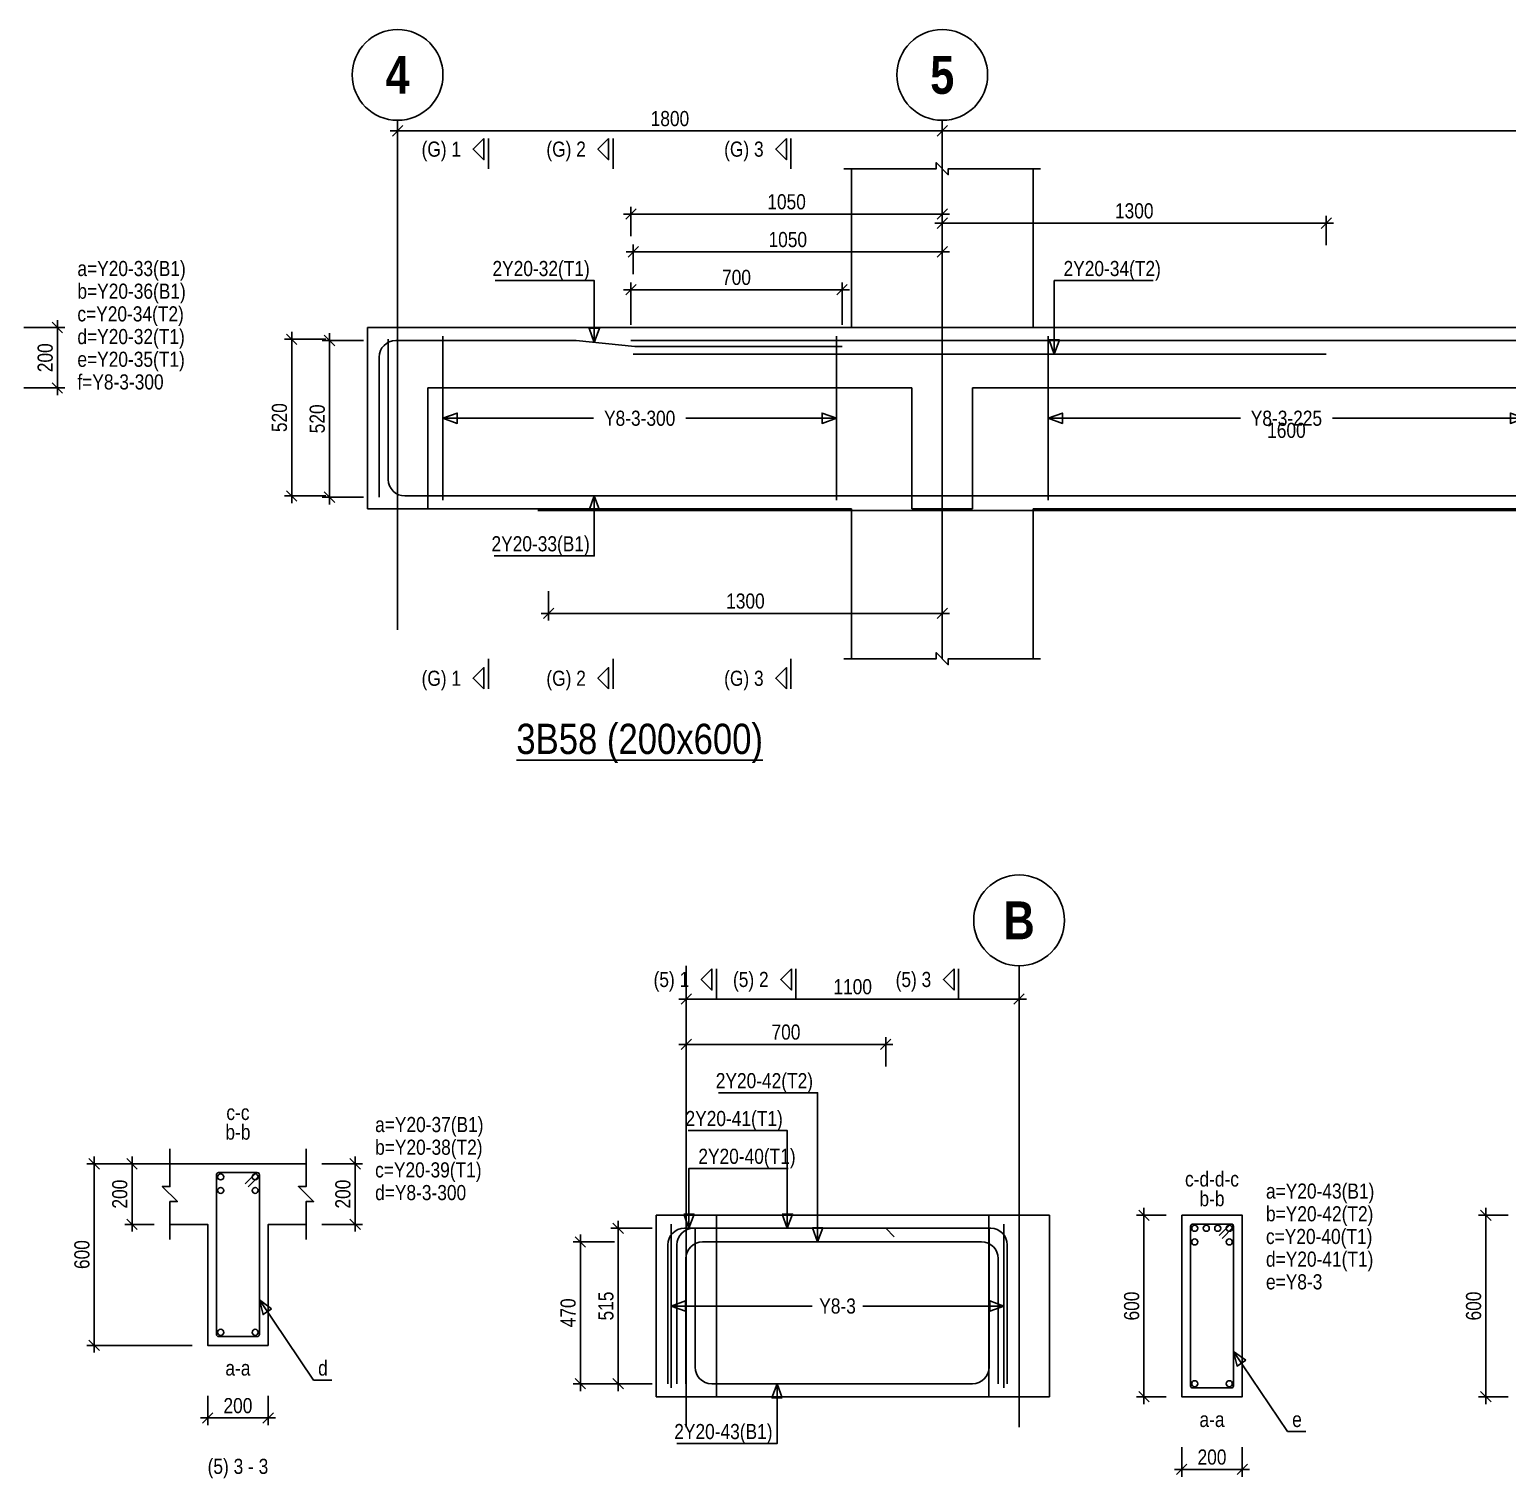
# Model space of a CAD drawing. Extents: x 0 to 206258, y -403073 to 0.
# Drawn here: x 62645 to 72414, y -246484 to -236904 of the extents above; entities that cross this region are included whole.
import ezdxf
from ezdxf.enums import TextEntityAlignment as Align
from ezdxf.lldxf.tags import DXFTag

# ---------------------------------------------------------------- set-up
doc = ezdxf.new("R2010")
doc.units = 0
doc.header["$LTSCALE"] = 1000
for name, color, linetype in [('Axis Circle(Dir 2)', 150, 'Continuous'), ('Axis Label(Dir 1)', 7, 'Continuous'), ('Axis Line(Dir 2)', 150, 'CENTER2'), ('Break Line', 5, 'Continuous'), ('Dimension Line', 5, 'Continuous'), ('Dimension Text', 5, 'Continuous'), ('Front Elevation Line', 40, 'Continuous'), ('Leader Line', 5, 'Continuous'), ('Link Line', 3, 'Continuous'), ('Rebar Kink', 4, 'Continuous'), ('Rebar Label', 6, 'Continuous'), ('Rebar Line', 7, 'Continuous'), ('Section Label', 1, 'Continuous'), ('Section Line', 1, 'Continuous'), ('Top Rebar Label', 6, 'Continuous'), ('Top Rebar Line', 7, 'Continuous')]:
    doc.layers.add(name, color=color, linetype=linetype)
for name, color, linetype, true_color in [('Back Elevation Line', 191, 'HIDDEN2', 0xd4aaff), ('Beam Label(D)', 94, 'Continuous', 0x008100), ('Beam Line(D)', 112, 'Continuous', 0x00bd5e), ('Link Label', 94, 'Continuous', 0x008100)]:
    doc.layers.add(name, color=color, linetype=linetype, true_color=true_color)
doc.styles.add('Axis Label(Dir 1)', font='ARIALNB.TTF', dxfattribs={"height": 250})
doc.styles.add('Beam Label(D)', font='ARIALN.TTF', dxfattribs={"height": 200})
doc.styles.add('Dimension Text', font='ARIALN.TTF', dxfattribs={"height": 100})
doc.styles.add('Link Label', font='ARIALN.TTF', dxfattribs={"height": 100})
doc.styles.add('Rebar Label', font='ARIALN.TTF', dxfattribs={"height": 100})
doc.styles.add('Section Label', font='ARIALN.TTF', dxfattribs={"height": 100})
doc.styles.add('Top Rebar Label', font='ARIALN.TTF', dxfattribs={"height": 100})
tags = doc.linetypes.add('CENTER2', pattern=[1.125, 0.75, -0.125, 0.125, -0.125]).pattern_tags.tags
tags[10:11] = [DXFTag(74, 4), DXFTag(75, 0), DXFTag(340, '0'), DXFTag(46, 0.0), DXFTag(50, 0.0), DXFTag(44, 0.0), DXFTag(45, 0.0)]
tags[8:9] = [DXFTag(74, 4), DXFTag(75, 0), DXFTag(340, '0'), DXFTag(46, 0.0), DXFTag(50, 0.0), DXFTag(44, 0.0), DXFTag(45, 0.0)]
tags[6:7] = [DXFTag(74, 4), DXFTag(75, 0), DXFTag(340, '0'), DXFTag(46, 0.0), DXFTag(50, 0.0), DXFTag(44, 0.0), DXFTag(45, 0.0)]
tags[4:5] = [DXFTag(74, 4), DXFTag(75, 0), DXFTag(340, '0'), DXFTag(46, 0.0), DXFTag(50, 0.0), DXFTag(44, 0.0), DXFTag(45, 0.0)]
tags = doc.linetypes.add('HIDDEN2', pattern=[0.1875, 0.125, -0.0625]).pattern_tags.tags
tags[6:7] = [DXFTag(74, 4), DXFTag(75, 0), DXFTag(340, '0'), DXFTag(46, 0.0), DXFTag(50, 0.0), DXFTag(44, 0.0), DXFTag(45, 0.0)]
tags[4:5] = [DXFTag(74, 4), DXFTag(75, 0), DXFTag(340, '0'), DXFTag(46, 0.0), DXFTag(50, 0.0), DXFTag(44, 0.0), DXFTag(45, 0.0)]
doc.dimstyles.new('BEAM', dxfattribs={"dimtxt": 100, "dimasz": 30, "dimexe": 48.3, "dimexo": 103.5, "dimgap": 30, "dimtad": 1, "dimtoh": 1, "dimdec": 1, "dimlfac": 0.5, "dimdsep": 46, "dimtxsty": 'Dimension Text', "dimblk": 'PCDIM_TICK', "dimcen": 0.09, "dimclrd": 5, "dimclre": 5, "dimclrt": 5, "dimadec": 1, "dimazin": 0, "dimtp": 1, "dimtm": 1, "dimtfac": 1, "dimtdec": 4, "dimtofl": 0, "dimtmove": 0, "dimatfit": 3, "dimfxl": 1, "dimtolj": 1, "dimtzin": 0, "dimarcsym": 0})

# ---------------------------------------------------------------- blocks, each defined once
blk = doc.blocks.new('PCDIM_TICK')
at = {"layer": 'Dimension Line', "color": 0, "transparency": 33554687}
for p, q in [((1.15, 1.15), (-1.15, -1.15)), ((1.61, 0), (0, 0))]:
    blk.add_line(p, q, dxfattribs=at)
blk = doc.blocks.new('*U3142')
at = {"layer": 'Dimension Line', "color": 5, "true_color": 0x0000ff, "transparency": 16777216}
for p, q in [((62608, -238874.3), (62877.8, -238874.3)), ((62829.5, -239274.3), (62829.5, -238874.3)), ((62608, -239274.3), (62877.8, -239274.3))]:
    blk.add_line(p, q, dxfattribs=at)
at = {"layer": 'Dimension Line', "color": 5, "true_color": 0x0000ff, "transparency": 16777216, "xscale": 30, "yscale": 30}
for p, rotation in [((62829.5, -238874.3), 89.99999999999447), ((62829.5, -239274.3), 269.9999999999834)]:
    blk.add_blockref('PCDIM_TICK', p, dxfattribs=dict(at, rotation=rotation))
at = {"layer": 'Dimension Line', "color": 5, "true_color": 0x0000ff, "transparency": 16777216, "insert": (62799.5, -239074.3), "char_height": 100, "width": 182.775, "attachment_point": 8, "rotation": 90, "style": 'Dimension Text'}
blk.add_mtext('200', dxfattribs=at)
blk = doc.blocks.new('*U3150')
at = {"layer": 'Dimension Line', "color": 5, "true_color": 0x0000ff, "transparency": 16777216}
for p, q in [((66620, -238856.8), (66620, -238576)), ((66620, -238624.3), (68016, -238624.3)), ((68016, -238856.8), (68016, -238576))]:
    blk.add_line(p, q, dxfattribs=at)
at = {"layer": 'Dimension Line', "color": 5, "true_color": 0x0000ff, "transparency": 16777216, "xscale": 30, "yscale": 30, "rotation": 180.0000000000004}
blk.add_blockref('PCDIM_TICK', (66620, -238624.3), dxfattribs=at)
at = {"layer": 'Dimension Line', "color": 5, "true_color": 0x0000ff, "transparency": 16777216, "xscale": 30, "yscale": 30}
blk.add_blockref('PCDIM_TICK', (68016, -238624.3), dxfattribs=at)
at = {"layer": 'Dimension Line', "color": 5, "true_color": 0x0000ff, "transparency": 16777216, "insert": (67318, -238594.3), "char_height": 100, "width": 180.831, "attachment_point": 8, "style": 'Dimension Text'}
blk.add_mtext('700', dxfattribs=at)
blk = doc.blocks.new('*U3151')
at = {"layer": 'Dimension Line', "color": 5, "true_color": 0x0000ff, "transparency": 16777216}
for p, q in [((66636, -238520.8), (66636, -238326)), ((68678, -238520.8), (68678, -238326)), ((66636, -238374.3), (68678, -238374.3))]:
    blk.add_line(p, q, dxfattribs=at)
at = {"layer": 'Dimension Line', "color": 5, "true_color": 0x0000ff, "transparency": 16777216, "xscale": 30, "yscale": 30, "rotation": 180.0000000000004}
blk.add_blockref('PCDIM_TICK', (66636, -238374.3), dxfattribs=at)
at = {"layer": 'Dimension Line', "color": 5, "true_color": 0x0000ff, "transparency": 16777216, "xscale": 30, "yscale": 30}
blk.add_blockref('PCDIM_TICK', (68678, -238374.3), dxfattribs=at)
at = {"layer": 'Dimension Line', "color": 5, "true_color": 0x0000ff, "transparency": 16777216, "insert": (67657, -238344.3), "char_height": 100, "width": 238.405, "attachment_point": 8, "style": 'Dimension Text'}
blk.add_mtext('1050', dxfattribs=at)
blk = doc.blocks.new('*U3152')
at = {"layer": 'Dimension Line', "color": 5, "true_color": 0x0000ff, "transparency": 16777216}
for p, q in [((66620, -238270.8), (66620, -238076)), ((66620, -238124.3), (68678, -238124.3)), ((68678, -238270.8), (68678, -238076))]:
    blk.add_line(p, q, dxfattribs=at)
at = {"layer": 'Dimension Line', "color": 5, "true_color": 0x0000ff, "transparency": 16777216, "xscale": 30, "yscale": 30, "rotation": 180.0000000000004}
blk.add_blockref('PCDIM_TICK', (66620, -238124.3), dxfattribs=at)
at = {"layer": 'Dimension Line', "color": 5, "true_color": 0x0000ff, "transparency": 16777216, "xscale": 30, "yscale": 30}
blk.add_blockref('PCDIM_TICK', (68678, -238124.3), dxfattribs=at)
at = {"layer": 'Dimension Line', "color": 5, "true_color": 0x0000ff, "transparency": 16777216, "insert": (67649, -238094.3), "char_height": 100, "width": 238.405, "attachment_point": 8, "style": 'Dimension Text'}
blk.add_mtext('1050', dxfattribs=at)
blk = doc.blocks.new('*U3153')
at = {"layer": 'Dimension Line', "color": 5, "true_color": 0x0000ff, "transparency": 16777216}
for p, q in [((66076, -240617.8), (66076, -240812.6)), ((68678, -240617.8), (68678, -240812.6)), ((66076, -240764.3), (68678, -240764.3))]:
    blk.add_line(p, q, dxfattribs=at)
at = {"layer": 'Dimension Line', "color": 5, "true_color": 0x0000ff, "transparency": 16777216, "xscale": 30, "yscale": 30, "rotation": 180.0000000000004}
blk.add_blockref('PCDIM_TICK', (66076, -240764.3), dxfattribs=at)
at = {"layer": 'Dimension Line', "color": 5, "true_color": 0x0000ff, "transparency": 16777216, "xscale": 30, "yscale": 30}
blk.add_blockref('PCDIM_TICK', (68678, -240764.3), dxfattribs=at)
at = {"layer": 'Dimension Line', "color": 5, "true_color": 0x0000ff, "transparency": 16777216, "insert": (67377, -240734.3), "char_height": 100, "width": 238.405, "attachment_point": 8, "style": 'Dimension Text'}
blk.add_mtext('1300', dxfattribs=at)
blk = doc.blocks.new('*U3154')
at = {"layer": 'Dimension Line', "color": 5, "true_color": 0x0000ff, "transparency": 16777216}
for p, q in [((64852.5, -238960.3), (64579.7, -238960.3)), ((64628, -239996.3), (64628, -238960.3)), ((64852.5, -239996.3), (64579.7, -239996.3))]:
    blk.add_line(p, q, dxfattribs=at)
at = {"layer": 'Dimension Line', "color": 5, "true_color": 0x0000ff, "transparency": 16777216, "xscale": 30, "yscale": 30}
for p, rotation in [((64628, -238960.3), 89.99999999999447), ((64628, -239996.3), 269.9999999999834)]:
    blk.add_blockref('PCDIM_TICK', p, dxfattribs=dict(at, rotation=rotation))
at = {"layer": 'Dimension Line', "color": 5, "true_color": 0x0000ff, "transparency": 16777216, "insert": (64598, -239478.3), "char_height": 100, "width": 181.501, "attachment_point": 8, "rotation": 90, "style": 'Dimension Text'}
blk.add_mtext('520', dxfattribs=at)
blk = doc.blocks.new('*U3155')
at = {"layer": 'Dimension Line', "color": 5, "true_color": 0x0000ff, "transparency": 16777216}
for p, q in [((64602.5, -238952.3), (64329.7, -238952.3)), ((64378, -239988.3), (64378, -238952.3)), ((64602.5, -239988.3), (64329.7, -239988.3))]:
    blk.add_line(p, q, dxfattribs=at)
at = {"layer": 'Dimension Line', "color": 5, "true_color": 0x0000ff, "transparency": 16777216, "xscale": 30, "yscale": 30}
for p, rotation in [((64378, -238952.3), 89.99999999999447), ((64378, -239988.3), 269.9999999999834)]:
    blk.add_blockref('PCDIM_TICK', p, dxfattribs=dict(at, rotation=rotation))
at = {"layer": 'Dimension Line', "color": 5, "true_color": 0x0000ff, "transparency": 16777216, "insert": (64348, -239470.3), "char_height": 100, "width": 181.501, "attachment_point": 8, "rotation": 90, "style": 'Dimension Text'}
blk.add_mtext('520', dxfattribs=at)
blk = doc.blocks.new('*U3156')
at = {"layer": 'Dimension Line', "color": 5, "true_color": 0x0000ff, "transparency": 16777216}
for p, q in [((65078, -237720.8), (65078, -237526)), ((68678, -237720.8), (68678, -237526)), ((65078, -237574.3), (68678, -237574.3))]:
    blk.add_line(p, q, dxfattribs=at)
at = {"layer": 'Dimension Line', "color": 5, "true_color": 0x0000ff, "transparency": 16777216, "xscale": 30, "yscale": 30, "rotation": 180.0000000000004}
blk.add_blockref('PCDIM_TICK', (65078, -237574.3), dxfattribs=at)
at = {"layer": 'Dimension Line', "color": 5, "true_color": 0x0000ff, "transparency": 16777216, "xscale": 30, "yscale": 30}
blk.add_blockref('PCDIM_TICK', (68678, -237574.3), dxfattribs=at)
at = {"layer": 'Dimension Line', "color": 5, "true_color": 0x0000ff, "transparency": 16777216, "insert": (66878, -237544.3), "char_height": 100, "width": 238.405, "attachment_point": 8, "style": 'Dimension Text'}
blk.add_mtext('1800', dxfattribs=at)
blk = doc.blocks.new('*U3169')
at = {"layer": 'Dimension Line', "color": 5, "true_color": 0x0000ff, "transparency": 16777216}
for p, q in [((68678, -238330.8), (68678, -238136)), ((71216, -238330.8), (71216, -238136)), ((68678, -238184.3), (71216, -238184.3))]:
    blk.add_line(p, q, dxfattribs=at)
at = {"layer": 'Dimension Line', "color": 5, "true_color": 0x0000ff, "transparency": 16777216, "xscale": 30, "yscale": 30, "rotation": 180.0000000000004}
blk.add_blockref('PCDIM_TICK', (68678, -238184.3), dxfattribs=at)
at = {"layer": 'Dimension Line', "color": 5, "true_color": 0x0000ff, "transparency": 16777216, "xscale": 30, "yscale": 30}
blk.add_blockref('PCDIM_TICK', (71216, -238184.3), dxfattribs=at)
at = {"layer": 'Dimension Line', "color": 5, "true_color": 0x0000ff, "transparency": 16777216, "insert": (69947, -238154.3), "char_height": 100, "width": 238.405, "attachment_point": 8, "style": 'Dimension Text'}
blk.add_mtext('1300', dxfattribs=at)
blk = doc.blocks.new('*U3172')
at = {"layer": 'Dimension Line', "color": 5, "true_color": 0x0000ff, "transparency": 16777216}
for p, q in [((68678, -237720.8), (68678, -237526)), ((81078, -237720.8), (81078, -237526)), ((68678, -237574.3), (81078, -237574.3))]:
    blk.add_line(p, q, dxfattribs=at)
at = {"layer": 'Dimension Line', "color": 5, "true_color": 0x0000ff, "transparency": 16777216, "xscale": 30, "yscale": 30, "rotation": 180.0000000000004}
blk.add_blockref('PCDIM_TICK', (68678, -237574.3), dxfattribs=at)
at = {"layer": 'Dimension Line', "color": 5, "true_color": 0x0000ff, "transparency": 16777216, "xscale": 30, "yscale": 30}
blk.add_blockref('PCDIM_TICK', (81078, -237574.3), dxfattribs=at)
at = {"layer": 'Dimension Line', "color": 5, "true_color": 0x0000ff, "transparency": 16777216, "insert": (74878, -237544.3), "char_height": 100, "width": 246.448, "attachment_point": 8, "style": 'Dimension Text'}
blk.add_mtext('6200', dxfattribs=at)
blk = doc.blocks.new('*U3208')
at = {"layer": 'Dimension Line', "color": 5, "true_color": 0x0000ff, "transparency": 16777216}
for p, q in [((64576, -244404.3), (64845.8, -244404.3)), ((64797.5, -244804.3), (64797.5, -244404.3)), ((64576, -244804.3), (64845.8, -244804.3))]:
    blk.add_line(p, q, dxfattribs=at)
at = {"layer": 'Dimension Line', "color": 5, "true_color": 0x0000ff, "transparency": 16777216, "xscale": 30, "yscale": 30}
for p, rotation in [((64797.5, -244404.3), 89.99999999999447), ((64797.5, -244804.3), 269.9999999999834)]:
    blk.add_blockref('PCDIM_TICK', p, dxfattribs=dict(at, rotation=rotation))
at = {"layer": 'Dimension Line', "color": 5, "true_color": 0x0000ff, "transparency": 16777216, "insert": (64767.5, -244604.3), "char_height": 100, "width": 182.775, "attachment_point": 8, "rotation": 90, "style": 'Dimension Text'}
blk.add_mtext('200', dxfattribs=at)
blk = doc.blocks.new('*U3209')
at = {"layer": 'Dimension Line', "color": 5, "true_color": 0x0000ff, "transparency": 16777216}
for p, q in [((63469, -244404.3), (63274.2, -244404.3)), ((63322.5, -244804.3), (63322.5, -244404.3)), ((63469, -244804.3), (63274.2, -244804.3))]:
    blk.add_line(p, q, dxfattribs=at)
at = {"layer": 'Dimension Line', "color": 5, "true_color": 0x0000ff, "transparency": 16777216, "xscale": 30, "yscale": 30}
for p, rotation in [((63322.5, -244404.3), 89.99999999999447), ((63322.5, -244804.3), 269.9999999999834)]:
    blk.add_blockref('PCDIM_TICK', p, dxfattribs=dict(at, rotation=rotation))
at = {"layer": 'Dimension Line', "color": 5, "true_color": 0x0000ff, "transparency": 16777216, "insert": (63292.5, -244604.3), "char_height": 100, "width": 182.775, "attachment_point": 8, "rotation": 90, "style": 'Dimension Text'}
blk.add_mtext('200', dxfattribs=at)
blk = doc.blocks.new('*U3210')
at = {"layer": 'Dimension Line', "color": 5, "true_color": 0x0000ff, "transparency": 16777216}
for p, q in [((63719, -244404.3), (63024.2, -244404.3)), ((63072.5, -245604.3), (63072.5, -244404.3)), ((63719, -245604.3), (63024.2, -245604.3))]:
    blk.add_line(p, q, dxfattribs=at)
at = {"layer": 'Dimension Line', "color": 5, "true_color": 0x0000ff, "transparency": 16777216, "xscale": 30, "yscale": 30}
for p, rotation in [((63072.5, -244404.3), 89.99999999999447), ((63072.5, -245604.3), 269.9999999999834)]:
    blk.add_blockref('PCDIM_TICK', p, dxfattribs=dict(at, rotation=rotation))
at = {"layer": 'Dimension Line', "color": 5, "true_color": 0x0000ff, "transparency": 16777216, "insert": (63042.5, -245004.3), "char_height": 100, "width": 181.97, "attachment_point": 8, "rotation": 90, "style": 'Dimension Text'}
blk.add_mtext('600', dxfattribs=at)
blk = doc.blocks.new('*U3211')
at = {"layer": 'Dimension Line', "color": 5, "true_color": 0x0000ff, "transparency": 16777216}
for p, q in [((63822.5, -245937.8), (63822.5, -246132.6)), ((64222.5, -245937.8), (64222.5, -246132.6)), ((63822.5, -246084.3), (64222.5, -246084.3))]:
    blk.add_line(p, q, dxfattribs=at)
at = {"layer": 'Dimension Line', "color": 5, "true_color": 0x0000ff, "transparency": 16777216, "xscale": 30, "yscale": 30, "rotation": 180.0000000000004}
blk.add_blockref('PCDIM_TICK', (63822.5, -246084.3), dxfattribs=at)
at = {"layer": 'Dimension Line', "color": 5, "true_color": 0x0000ff, "transparency": 16777216, "xscale": 30, "yscale": 30}
blk.add_blockref('PCDIM_TICK', (64222.5, -246084.3), dxfattribs=at)
at = {"layer": 'Dimension Line', "color": 5, "true_color": 0x0000ff, "transparency": 16777216, "insert": (64022.5, -246054.3), "char_height": 100, "width": 182.775, "attachment_point": 8, "style": 'Dimension Text'}
blk.add_mtext('200', dxfattribs=at)
blk = doc.blocks.new('*U3215')
at = {"layer": 'Dimension Line', "color": 5, "true_color": 0x0000ff, "transparency": 16777216}
for p, q in [((66986, -243760.8), (66986, -243566)), ((66986, -243614.3), (68304, -243614.3)), ((68304, -243760.8), (68304, -243566))]:
    blk.add_line(p, q, dxfattribs=at)
at = {"layer": 'Dimension Line', "color": 5, "true_color": 0x0000ff, "transparency": 16777216, "xscale": 30, "yscale": 30, "rotation": 180.0000000000004}
blk.add_blockref('PCDIM_TICK', (66986, -243614.3), dxfattribs=at)
at = {"layer": 'Dimension Line', "color": 5, "true_color": 0x0000ff, "transparency": 16777216, "xscale": 30, "yscale": 30}
blk.add_blockref('PCDIM_TICK', (68304, -243614.3), dxfattribs=at)
at = {"layer": 'Dimension Line', "color": 5, "true_color": 0x0000ff, "transparency": 16777216, "insert": (67645, -243584.3), "char_height": 100, "width": 180.831, "attachment_point": 8, "style": 'Dimension Text'}
blk.add_mtext('700', dxfattribs=at)
blk = doc.blocks.new('*U3216')
at = {"layer": 'Dimension Line', "color": 5, "true_color": 0x0000ff, "transparency": 16777216}
for p, q in [((66760.5, -244830.3), (66487.7, -244830.3)), ((66536, -245858.3), (66536, -244830.3)), ((66760.5, -245858.3), (66487.7, -245858.3))]:
    blk.add_line(p, q, dxfattribs=at)
at = {"layer": 'Dimension Line', "color": 5, "true_color": 0x0000ff, "transparency": 16777216, "xscale": 30, "yscale": 30}
for p, rotation in [((66536, -244830.3), 89.99999999999447), ((66536, -245858.3), 269.9999999999834)]:
    blk.add_blockref('PCDIM_TICK', p, dxfattribs=dict(at, rotation=rotation))
at = {"layer": 'Dimension Line', "color": 5, "true_color": 0x0000ff, "transparency": 16777216, "insert": (66506, -245344.3), "char_height": 100, "width": 182.373, "attachment_point": 8, "rotation": 90, "style": 'Dimension Text'}
blk.add_mtext('515', dxfattribs=at)
blk = doc.blocks.new('*U3217')
at = {"layer": 'Dimension Line', "color": 5, "true_color": 0x0000ff, "transparency": 16777216}
for p, q in [((66510.5, -244920.3), (66237.7, -244920.3)), ((66286, -245858.3), (66286, -244920.3)), ((66510.5, -245858.3), (66237.7, -245858.3))]:
    blk.add_line(p, q, dxfattribs=at)
at = {"layer": 'Dimension Line', "color": 5, "true_color": 0x0000ff, "transparency": 16777216, "xscale": 30, "yscale": 30}
for p, rotation in [((66286, -244920.3), 89.99999999999447), ((66286, -245858.3), 269.9999999999834)]:
    blk.add_blockref('PCDIM_TICK', p, dxfattribs=dict(at, rotation=rotation))
at = {"layer": 'Dimension Line', "color": 5, "true_color": 0x0000ff, "transparency": 16777216, "insert": (66256, -245389.3), "char_height": 100, "width": 184.718, "attachment_point": 8, "rotation": 90, "style": 'Dimension Text'}
blk.add_mtext('470', dxfattribs=at)
blk = doc.blocks.new('*U3218')
at = {"layer": 'Dimension Line', "color": 5, "true_color": 0x0000ff, "transparency": 16777216}
for p, q in [((66986, -243460.8), (66986, -243266)), ((66986, -243314.3), (69186, -243314.3)), ((69186, -243460.8), (69186, -243266))]:
    blk.add_line(p, q, dxfattribs=at)
at = {"layer": 'Dimension Line', "color": 5, "true_color": 0x0000ff, "transparency": 16777216, "xscale": 30, "yscale": 30, "rotation": 180.0000000000004}
blk.add_blockref('PCDIM_TICK', (66986, -243314.3), dxfattribs=at)
at = {"layer": 'Dimension Line', "color": 5, "true_color": 0x0000ff, "transparency": 16777216, "xscale": 30, "yscale": 30}
blk.add_blockref('PCDIM_TICK', (69186, -243314.3), dxfattribs=at)
at = {"layer": 'Dimension Line', "color": 5, "true_color": 0x0000ff, "transparency": 16777216, "insert": (68086, -243284.3), "char_height": 100, "width": 238.405, "attachment_point": 8, "style": 'Dimension Text'}
blk.add_mtext('1100', dxfattribs=at)
blk = doc.blocks.new('*U3219')
at = {"layer": 'Dimension Line', "color": 5, "true_color": 0x0000ff, "transparency": 16777216}
for p, q in [((70157.5, -244744.3), (69962.7, -244744.3)), ((70011, -245944.3), (70011, -244744.3)), ((70157.5, -245944.3), (69962.7, -245944.3))]:
    blk.add_line(p, q, dxfattribs=at)
at = {"layer": 'Dimension Line', "color": 5, "true_color": 0x0000ff, "transparency": 16777216, "xscale": 30, "yscale": 30}
for p, rotation in [((70011, -244744.3), 89.99999999999447), ((70011, -245944.3), 269.9999999999834)]:
    blk.add_blockref('PCDIM_TICK', p, dxfattribs=dict(at, rotation=rotation))
at = {"layer": 'Dimension Line', "color": 5, "true_color": 0x0000ff, "transparency": 16777216, "insert": (69981, -245344.3), "char_height": 100, "width": 181.97, "attachment_point": 8, "rotation": 90, "style": 'Dimension Text'}
blk.add_mtext('600', dxfattribs=at)
blk = doc.blocks.new('*U3220')
at = {"layer": 'Dimension Line', "color": 5, "true_color": 0x0000ff, "transparency": 16777216}
for p, q in [((70261, -246277.8), (70261, -246472.6)), ((70661, -246277.8), (70661, -246472.6)), ((70261, -246424.3), (70661, -246424.3))]:
    blk.add_line(p, q, dxfattribs=at)
at = {"layer": 'Dimension Line', "color": 5, "true_color": 0x0000ff, "transparency": 16777216, "xscale": 30, "yscale": 30, "rotation": 180.0000000000004}
blk.add_blockref('PCDIM_TICK', (70261, -246424.3), dxfattribs=at)
at = {"layer": 'Dimension Line', "color": 5, "true_color": 0x0000ff, "transparency": 16777216, "xscale": 30, "yscale": 30}
blk.add_blockref('PCDIM_TICK', (70661, -246424.3), dxfattribs=at)
at = {"layer": 'Dimension Line', "color": 5, "true_color": 0x0000ff, "transparency": 16777216, "insert": (70461, -246394.3), "char_height": 100, "width": 182.775, "attachment_point": 8, "style": 'Dimension Text'}
blk.add_mtext('200', dxfattribs=at)
blk = doc.blocks.new('*U3221')
at = {"layer": 'Dimension Line', "color": 5, "true_color": 0x0000ff, "transparency": 16777216}
for p, q in [((72417.7, -244744.3), (72222.9, -244744.3)), ((72271.2, -245944.3), (72271.2, -244744.3)), ((72417.7, -245944.3), (72222.9, -245944.3))]:
    blk.add_line(p, q, dxfattribs=at)
at = {"layer": 'Dimension Line', "color": 5, "true_color": 0x0000ff, "transparency": 16777216, "xscale": 30, "yscale": 30}
for p, rotation in [((72271.2, -244744.3), 89.99999999999447), ((72271.2, -245944.3), 269.9999999999834)]:
    blk.add_blockref('PCDIM_TICK', p, dxfattribs=dict(at, rotation=rotation))
at = {"layer": 'Dimension Line', "color": 5, "true_color": 0x0000ff, "transparency": 16777216, "insert": (72241.2, -245344.3), "char_height": 100, "width": 181.97, "attachment_point": 8, "rotation": 90, "style": 'Dimension Text'}
blk.add_mtext('600', dxfattribs=at)

msp = doc.modelspace()

# ---------------------------------------------------------------- linework, layer by layer
at = {"layer": 'Axis Circle(Dir 2)', "transparency": 33554687}
for centre in [(65077.966, -237204.284), (68677.966, -237204.284), (69185.966, -242794.284)]:
    msp.add_circle(centre, 300, dxfattribs=at)
at = {"layer": 'Axis Line(Dir 2)', "transparency": 33554687}
for points in [[(65077.966, -240874.284), (65077.966, -237504.284)], [(68677.966, -241064.284), (68677.966, -237504.284)], [(66985.966, -246144.284), (66985.966, -243094.284)], [(69185.966, -246144.284), (69185.966, -243094.284)]]:
    msp.add_lwpolyline(points, dxfattribs=at)
at = {"layer": 'Back Elevation Line', "transparency": 33554687}
for points in [[(65277.966, -238874.284), (64877.966, -238874.284)], [(64877.966, -238874.284), (64877.966, -240074.284)], [(65277.966, -238874.284), (68477.966, -238874.284)], [(68877.966, -238874.284), (68477.966, -238874.284)], [(68877.966, -238874.284), (72877.966, -238874.284)], [(65277.966, -240074.284), (65277.966, -239274.284)], [(65277.966, -239274.284), (68477.966, -239274.284)], [(68477.966, -239274.284), (68477.966, -240074.284)], [(68877.966, -240074.284), (68877.966, -239274.284)], [(68877.966, -239274.284), (72877.966, -239274.284)], [(64877.966, -240074.284), (65277.966, -240074.284)], [(68477.966, -240074.284), (68877.966, -240074.284)], [(67185.966, -244744.284), (66785.966, -244744.284)], [(66785.966, -244744.284), (66785.966, -245944.284)], [(67185.966, -245944.284), (67185.966, -244744.284)], [(69385.966, -244744.284), (68985.966, -244744.284)], [(68985.966, -244744.284), (68985.966, -245944.284)], [(69385.966, -245944.284), (69385.966, -244744.284)], [(66785.966, -245944.284), (67185.966, -245944.284)], [(68985.966, -245944.284), (69385.966, -245944.284)]]:
    msp.add_lwpolyline(points, dxfattribs=at)
at = {"layer": 'Beam Line(D)', "transparency": 33554687}
for points in [[(68077.966, -237824.284), (68077.966, -238874.284)], [(69277.966, -238874.284), (69277.966, -237824.284)], [(64877.966, -238874.284), (64877.966, -240074.284)], [(65277.966, -238874.284), (64877.966, -238874.284)], [(65277.966, -238874.284), (68077.966, -238874.284)], [(69277.966, -238874.284), (80477.966, -238874.284)], [(64877.966, -240074.284), (65277.966, -240074.284)], [(65277.966, -240074.284), (68077.966, -240074.284)], [(68077.966, -240074.284), (68077.966, -241064.284)], [(69277.966, -241064.284), (69277.966, -240074.284)], [(69277.966, -240074.284), (80477.966, -240074.284)], [(63822.535, -244404.284), (63572.535, -244404.284)], [(63822.535, -244404.284), (64222.535, -244404.284)], [(63822.535, -244404.284), (63822.535, -244404.284)], [(64222.535, -244404.284), (64222.535, -244404.284)], [(64222.535, -244404.284), (64472.535, -244404.284)], [(66785.966, -244744.284), (69185.966, -244744.284)], [(66785.966, -245944.284), (66785.966, -244744.284)], [(69185.966, -244744.284), (69185.966, -244744.284)], [(70260.966, -244744.284), (70660.966, -244744.284), (70660.966, -245944.284), (70260.966, -245944.284), (70260.966, -244744.284)], [(64222.535, -245604.284), (63822.535, -245604.284), (63822.535, -244804.284), (63572.535, -244804.284)], [(64222.535, -245604.284), (64222.535, -244804.284), (64472.535, -244804.284)], [(66785.966, -245944.284), (69185.966, -245944.284)], [(69185.966, -245944.284), (69185.966, -245944.284)]]:
    msp.add_lwpolyline(points, dxfattribs=at)
at = {"layer": 'Break Line', "transparency": 33554687}
for points in [[(68027.966, -237824.284), (68637.966, -237824.284), (68637.966, -237784.284), (68717.966, -237864.284), (68717.966, -237824.284), (69327.966, -237824.284)], [(68027.966, -241064.284), (68637.966, -241064.284), (68637.966, -241024.284), (68717.966, -241104.284), (68717.966, -241064.284), (69327.966, -241064.284)], [(63572.535, -244304.284), (63572.535, -244554.284), (63522.535, -244554.284), (63622.535, -244654.284), (63572.535, -244654.284), (63572.535, -244904.284)], [(64472.535, -244304.284), (64472.535, -244554.284), (64422.535, -244554.284), (64522.535, -244654.284), (64472.535, -244654.284), (64472.535, -244904.284)]]:
    msp.add_lwpolyline(points, dxfattribs=at)
at = {"layer": 'Front Elevation Line', "transparency": 33554687}
for points in [[(65277.966, -238874.284), (64877.966, -238874.284)], [(64877.966, -238874.284), (64877.966, -240074.284)], [(65277.966, -238874.284), (68477.966, -238874.284)], [(68877.966, -238874.284), (68477.966, -238874.284)], [(68877.966, -238874.284), (80077.966, -238874.284)], [(65277.966, -240074.284), (65277.966, -239274.284)], [(65277.966, -239274.284), (68477.966, -239274.284)], [(68477.966, -239274.284), (68477.966, -240074.284)], [(68877.966, -240074.284), (68877.966, -239274.284)], [(68877.966, -239274.284), (80077.966, -239274.284)], [(64877.966, -240074.284), (65277.966, -240074.284)], [(68477.966, -240074.284), (68877.966, -240074.284)], [(67185.966, -244744.284), (66785.966, -244744.284)], [(66785.966, -244744.284), (66785.966, -245944.284)], [(67185.966, -245944.284), (67185.966, -244744.284)], [(69385.966, -244744.284), (68985.966, -244744.284)], [(68985.966, -244744.284), (68985.966, -245944.284)], [(69385.966, -245944.284), (69385.966, -244744.284)], [(66785.966, -245944.284), (67185.966, -245944.284)], [(68985.966, -245944.284), (69385.966, -245944.284)]]:
    msp.add_lwpolyline(points, dxfattribs=at)
at = {"layer": 'Leader Line', "transparency": 33554687}
for points in [[(66377.966, -238972.884), (66377.966, -238564.284), (65722.975, -238564.284)], [(69417.966, -239050.284), (69417.966, -238564.284), (70072.957, -238564.284)], [(66343.764, -238878.914), (66412.168, -238878.914), (66377.966, -238972.884), (66343.764, -238878.914)], [(69383.764, -238956.314), (69452.168, -238956.314), (69417.966, -239050.284), (69383.764, -238956.314)], [(65377.966, -239474.284), (65471.935, -239440.082), (65471.935, -239508.486), (65377.966, -239474.284), (66373.322, -239474.284)], [(66982.61, -239474.284), (67977.966, -239474.284), (67883.997, -239508.486), (67883.997, -239440.082), (67977.966, -239474.284)], [(69377.966, -239474.284), (69471.935, -239440.082), (69471.935, -239508.486), (69377.966, -239474.284), (70648.322, -239474.284)], [(71257.61, -239474.284), (72527.966, -239474.284), (72433.997, -239508.486), (72433.997, -239440.082), (72527.966, -239474.284)], [(66377.966, -239988.284), (66377.966, -240384.284), (65715.293, -240384.284)], [(66412.168, -240082.253), (66343.764, -240082.253), (66377.966, -239988.284), (66412.168, -240082.253)], [(67853.966, -244920.284), (67853.966, -243934.284), (67198.975, -243934.284)], [(67653.966, -244830.284), (67653.966, -244184.284), (66998.975, -244184.284)], [(67003.966, -244830.284), (67003.966, -244434.284), (67658.957, -244434.284)], [(66969.764, -244736.314), (67038.168, -244736.314), (67003.966, -244830.284), (66969.764, -244736.314)], [(67619.764, -244736.314), (67688.168, -244736.314), (67653.966, -244830.284), (67619.764, -244736.314)], [(67819.764, -244826.314), (67888.168, -244826.314), (67853.966, -244920.284), (67819.764, -244826.314)], [(64245.474, -245363.007), (64188.79, -245401.296), (64164.534, -245304.282), (64245.474, -245363.007)], [(64164.534, -245304.282), (64522.535, -245834.284), (64643.346, -245834.284)], [(66885.966, -245344.284), (66979.935, -245310.082), (66979.935, -245378.486), (66885.966, -245344.284), (67818.724, -245344.284)], [(68153.208, -245344.284), (69085.966, -245344.284), (68991.997, -245378.486), (68991.997, -245310.082), (69085.966, -245344.284)], [(70683.907, -245703.009), (70627.223, -245741.297), (70602.966, -245644.284), (70683.907, -245703.009)], [(70602.966, -245644.284), (70960.966, -246174.284), (71081.778, -246174.284)], [(67585.966, -245858.284), (67585.966, -246254.284), (66923.293, -246254.284)], [(67620.168, -245952.253), (67551.764, -245952.253), (67585.966, -245858.284), (67620.168, -245952.253)]]:
    msp.add_lwpolyline(points, dxfattribs=at)
at = {"layer": 'Link Line', "transparency": 33554687}
for p, q in [((65377.966, -240016.284), (65377.966, -238932.284)), ((67977.966, -240016.284), (67977.966, -238932.284)), ((69377.966, -240016.284), (69377.966, -238932.284)), ((66885.966, -245886.284), (66885.966, -244802.284)), ((69085.966, -245886.284), (69085.966, -244802.284))]:
    msp.add_line(p, q, dxfattribs=at)
for points in [[(64089.723, -244556.894), (64160.434, -244486.183, 0.66817864), (64150.535, -244462.284), (63894.535, -244462.284, 0.41421356), (63880.535, -244476.284), (63880.535, -245532.284, 0.41421356), (63894.535, -245546.284), (64150.535, -245546.284, 0.41421356), (64164.535, -245532.284), (64164.535, -244476.284, 0.66817864), (64140.635, -244466.384), (64069.924, -244537.095)], [(70528.155, -244896.894), (70598.866, -244826.183, 0.66817864), (70588.966, -244802.284), (70332.966, -244802.284, 0.41421356), (70318.966, -244816.284), (70318.966, -245872.284, 0.41421356), (70332.966, -245886.284), (70588.966, -245886.284, 0.41421356), (70602.966, -245872.284), (70602.966, -244816.284, 0.66817864), (70579.067, -244806.384), (70508.356, -244877.095)]]:
    msp.add_lwpolyline(points, format="xyb", dxfattribs=at)
at = {"layer": 'Rebar Kink', "transparency": 33554687}
msp.add_line((68360.535, -244886.852), (68303.966, -244830.284), dxfattribs=at)
at = {"layer": 'Rebar Line', "transparency": 33554687}
for points in [[(65015.966, -238952.284), (65015.966, -239878.328, 0.41421356), (65125.922, -239988.284), (81430.012, -239988.284, 0.41421381), (81539.967, -239878.328), (81539.967, -239388.284)], [(66004.151, -240084.422), (81418.196, -240084.422, 0.41421381), (81528.152, -239974.466), (81528.152, -239484.422)], [(67043.966, -244830.284), (67043.966, -245748.328, 0.41421356), (67153.922, -245858.284), (68878.01, -245858.284, 0.41421356), (68987.966, -245748.328), (68987.966, -244830.284)]]:
    msp.add_lwpolyline(points, format="xyb", dxfattribs=at)
for centre in [(63908.535, -244490.284), (64136.535, -244490.284), (63908.535, -244580.284), (64136.535, -244580.284), (70346.966, -244830.284), (70346.966, -244920.284), (70422.966, -244830.284), (70498.966, -244830.284), (70574.966, -244830.284), (70574.966, -244920.284), (63908.535, -245518.284), (64136.535, -245518.284), (70346.966, -245858.284), (70574.966, -245858.284)]:
    msp.add_circle(centre, 20, dxfattribs=at)
at = {"layer": 'Section Line', "transparency": 33554687}
for points in [[(65647.966, -237624.284), (65577.255, -237694.994), (65647.966, -237765.705), (65647.966, -237624.284)], [(65677.966, -237824.284), (65677.966, -237624.284)], [(66472.966, -237624.284), (66402.255, -237694.994), (66472.966, -237765.705), (66472.966, -237624.284)], [(66502.966, -237824.284), (66502.966, -237624.284)], [(67647.966, -237624.284), (67577.255, -237694.994), (67647.966, -237765.705), (67647.966, -237624.284)], [(67677.966, -237824.284), (67677.966, -237624.284)], [(65677.966, -241064.284), (65677.966, -241264.284)], [(66502.966, -241064.284), (66502.966, -241264.284)], [(67677.966, -241064.284), (67677.966, -241264.284)], [(65647.966, -241264.284), (65647.966, -241264.284), (65577.255, -241193.573), (65647.966, -241122.862), (65647.966, -241264.284)], [(66472.966, -241264.284), (66472.966, -241264.284), (66402.255, -241193.573), (66472.966, -241122.862), (66472.966, -241264.284)], [(67647.966, -241264.284), (67647.966, -241264.284), (67577.255, -241193.573), (67647.966, -241122.862), (67647.966, -241264.284)], [(67155.966, -243114.284), (67085.256, -243184.994), (67155.966, -243255.705), (67155.966, -243114.284)], [(67185.966, -243314.284), (67185.966, -243114.284)], [(67680.966, -243114.284), (67610.256, -243184.994), (67680.966, -243255.705), (67680.966, -243114.284)], [(67710.966, -243314.284), (67710.966, -243114.284)], [(68755.966, -243114.284), (68685.255, -243184.994), (68755.966, -243255.705), (68755.966, -243114.284)], [(68785.966, -243314.284), (68785.966, -243114.284)]]:
    msp.add_lwpolyline(points, dxfattribs=at)
at = {"layer": 'Top Rebar Line', "transparency": 33554687}
for points in [[(64955.966, -239996.284), (64955.966, -239070.239, -0.41421356), (65065.922, -238960.284), (66246.482, -238960.284, -0.02492232), (66257.423, -238960.829), (66646.509, -238999.738, 0.02492232), (66657.45, -239000.284), (68015.966, -239000.284)], [(66619.967, -238960.284), (81490.012, -238960.284, -0.41421356), (81599.967, -239070.239), (81599.967, -239560.284)], [(66863.966, -245858.284), (66863.966, -244940.239, -0.41421356), (66973.922, -244830.284), (68303.966, -244830.284)], [(66923.966, -245858.284), (66923.966, -244940.239, -0.41421356), (67033.922, -244830.284), (68998.01, -244830.284, -0.41421356), (69107.966, -244940.239), (69107.966, -245858.284)], [(66983.966, -245858.284), (66983.966, -245030.239, -0.41421356), (67093.922, -244920.284), (68938.01, -244920.284, -0.41421356), (69047.966, -245030.239), (69047.966, -245858.284)]]:
    msp.add_lwpolyline(points, format="xyb", dxfattribs=at)
msp.add_lwpolyline([(66635.966, -239050.284), (71215.966, -239050.284)], dxfattribs=at)

# ---------------------------------------------------------------- texts
at = {"layer": 'Axis Label(Dir 1)', "transparency": 33554687, "style": 'Axis Label(Dir 1)'}
for s, p in [('4', (65077.966, -237204.284)), ('5', (68677.966, -237204.284)), ('B', (69185.966, -242794.284))]:
    msp.add_text(s, height=250, dxfattribs=at).set_placement(p, align=Align.MIDDLE_CENTER)
at = {"layer": 'Beam Label(D)', "transparency": 33554687, "style": 'Beam Label(D)'}
msp.add_text('%%U3B58 (200x600)', height=200, dxfattribs=at).set_placement((66677.966, -241494.284), align=Align.TOP_CENTER)
at = {"layer": 'Dimension Text', "transparency": 33554687, "style": 'Dimension Text'}
msp.add_text('1600', height=100, dxfattribs=at).set_placement((70952.966, -239504.284), align=Align.TOP_CENTER)
at = {"layer": 'Link Label', "transparency": 33554687, "style": 'Link Label'}
for s, p in [(' f=Y8-3-300', (62929.533, -239284.284)), (' d=Y8-3-300', (64897.535, -244644.284)), (' e=Y8-3', (70785.966, -245234.284)), ('d', (64552.535, -245804.284)), ('e', (70990.966, -246144.284))]:
    msp.add_text(s, height=100, dxfattribs=at).set_placement(p)
for s, p in [('Y8-3-300', (66677.966, -239474.284)), ('Y8-3-225', (70952.966, -239474.284)), ('Y8-3', (67985.966, -245344.284))]:
    msp.add_text(s, height=100, dxfattribs=at).set_placement(p, align=Align.MIDDLE_CENTER)
at = {"layer": 'Rebar Label', "transparency": 33554687, "style": 'Rebar Label'}
for s, p in [(' a=Y20-33(B1)', (62929.533, -238534.284)), (' b=Y20-36(B1)', (62929.533, -238684.284)), (' a=Y20-37(B1)', (64897.535, -244194.284)), (' a=Y20-43(B1)', (70785.966, -244634.284))]:
    msp.add_text(s, height=100, dxfattribs=at).set_placement(p)
for s, p in [(' 2Y20-33(B1)', (66347.966, -240354.284)), (' 2Y20-43(B1)', (67555.966, -246224.284))]:
    msp.add_text(s, height=100, dxfattribs=at).set_placement(p, align=Align.RIGHT)
for s, p in [('c-c', (64022.535, -244144.284)), ('b-b', (64022.535, -244274.284)), ('c-d-d-c', (70460.966, -244584.284)), ('b-b', (70460.966, -244714.284)), ('a-a', (64022.535, -245834.284)), ('a-a', (70460.966, -246174.284))]:
    msp.add_text(s, height=100, dxfattribs=at).set_placement(p, align=Align.BOTTOM_CENTER)
at = {"layer": 'Section Label', "transparency": 33554687, "style": 'Section Label'}
for s, p in [('(G) 1', (65497.255, -237694.994)), ('(G) 2', (66322.255, -237694.994)), ('(G) 3', (67497.255, -237694.994)), ('(G) 1', (65497.255, -241193.573)), ('(G) 2', (66322.255, -241193.573)), ('(G) 3', (67497.255, -241193.573)), ('(5) 1', (67005.256, -243184.994)), ('(5) 2', (67530.256, -243184.994)), ('(5) 3', (68605.255, -243184.994))]:
    msp.add_text(s, height=100, dxfattribs=at).set_placement(p, align=Align.MIDDLE_RIGHT)
msp.add_text('(5) 3 - 3', height=100, dxfattribs=at).set_placement((64022.535, -246484.284), align=Align.BOTTOM_CENTER)
at = {"layer": 'Top Rebar Label', "transparency": 33554687, "style": 'Top Rebar Label'}
for s, p in [(' 2Y20-32(T1)', (66347.966, -238534.284)), (' 2Y20-42(T2)', (67823.966, -243904.284)), (' 2Y20-41(T1)', (67623.966, -244154.284))]:
    msp.add_text(s, height=100, dxfattribs=at).set_placement(p, align=Align.RIGHT)
for s, p in [(' 2Y20-34(T2)', (69447.966, -238534.284)), (' c=Y20-34(T2)', (62929.533, -238834.284)), (' d=Y20-32(T1)', (62929.533, -238984.284)), (' e=Y20-35(T1)', (62929.533, -239134.284)), (' b=Y20-38(T2)', (64897.535, -244344.284)), (' 2Y20-40(T1)', (67033.966, -244404.284)), (' c=Y20-39(T1)', (64897.535, -244494.284)), (' b=Y20-42(T2)', (70785.966, -244784.284)), (' c=Y20-40(T1)', (70785.966, -244934.284)), (' d=Y20-41(T1)', (70785.966, -245084.284))]:
    msp.add_text(s, height=100, dxfattribs=at).set_placement(p)

# ---------------------------------------------------------------- dimensions: what is measured, and where the dimension line sits
at = {"layer": 'Dimension Line', "transparency": 33554687}
for base, p1, p2, text, picture, middle in [((66877.966, -237574.284), (65077.966, -237824.284), (68677.966, -237824.284), '1800', '*U3156', (66877.966, -237574.284)), ((74877.966, -237574.284), (68677.966, -237824.284), (81077.966, -237824.284), '6200', '*U3172', (74877.966, -237574.284)), ((67648.967, -238124.284), (66619.967, -238374.284), (68677.966, -238374.284), '1050', '*U3152', (67648.967, -238124.284)), ((69946.966, -238184.284), (68677.966, -238434.284), (71215.966, -238434.284), '1300', '*U3169', (69946.966, -238184.284)), ((67656.966, -238374.284), (66635.966, -238624.284), (68677.966, -238624.284), '1050', '*U3151', (67656.966, -238374.284)), ((67317.967, -238624.284), (66619.967, -238960.284), (68015.966, -238960.284), '700', '*U3150', (67317.967, -238624.284)), ((67376.966, -240764.284), (66075.966, -240514.284), (68677.966, -240514.284), '1300', '*U3153', (67376.966, -240764.284)), ((68085.966, -243314.284), (66985.966, -243564.284), (69185.966, -243564.284), '1100', '*U3218', (68085.966, -243314.284)), ((67644.966, -243614.284), (66985.966, -243864.284), (68303.966, -243864.284), '700', '*U3215', (67644.966, -243614.284)), ((64022.535, -246084.284), (63822.535, -245834.284), (64222.535, -245834.284), '200', '*U3211', (64022.535, -246084.284)), ((70460.966, -246424.284), (70260.966, -246174.284), (70660.966, -246174.284), '200', '*U3220', (70460.966, -246424.284))]:
    dim = msp.add_linear_dim(base=base, p1=p1, p2=p2, text=text, dimstyle='BEAM', override={"dimscale": 1, "dimtxt": 100, "dimasz": 30, "dimexe": 48.3, "dimexo": 103.5, "dimgap": 30, "dimtad": 1, "dimtih": 0, "dimdec": 1, "dimlfac": 0.5, "dimzin": 8, "dimlunit": 2, "dimpost": '', "dimtxsty": 'Dimension Text', "dimblk": 'PCDIM_TICK', "dimse1": 0, "dimse2": 0, "dimsd2": 0, "dimclrd": 5, "dimclre": 5, "dimclrt": 5, "dimaunit": 0, "dimadec": 1, "dimazin": 0, "dimtol": 0, "dimtp": 1, "dimtm": 1, "dimtmove": 0}, dxfattribs=at)
    dim.commit()
    dim.dimension.update_dxf_attribs({"geometry": picture, "text_midpoint": middle})
for base, p1, p2, text, picture, middle in [((62829.533, -239074.284), (62504.533, -239274.284), (62504.533, -238874.284), '200', '*U3142', (62829.533, -239074.284)), ((64377.966, -239470.284), (64705.966, -239988.284), (64705.966, -238952.284), '520', '*U3155', (64377.966, -239470.284)), ((64627.966, -239478.284), (64955.966, -239996.284), (64955.966, -238960.284), '520', '*U3154', (64627.966, -239478.284)), ((63072.535, -245004.284), (63822.535, -245604.284), (63822.535, -244404.284), '600', '*U3210', (63072.535, -245004.284)), ((63322.535, -244604.284), (63572.535, -244804.284), (63572.535, -244404.284), '200', '*U3209', (63322.535, -244604.284)), ((64797.535, -244604.284), (64472.535, -244804.284), (64472.535, -244404.284), '200', '*U3208', (64797.535, -244604.284)), ((70010.966, -245344.284), (70260.966, -245944.284), (70260.966, -244744.284), '600', '*U3219', (70010.966, -245344.284)), ((72271.205, -245344.284), (72521.205, -245944.284), (72521.205, -244744.284), '600', '*U3221', (72271.205, -245344.284)), ((66535.966, -245344.284), (66863.966, -245858.284), (66863.966, -244830.284), '515', '*U3216', (66535.966, -245344.284)), ((66285.966, -245389.284), (66613.966, -245858.284), (66613.966, -244920.284), '470', '*U3217', (66285.966, -245389.284))]:
    dim = msp.add_linear_dim(base=base, p1=p1, p2=p2, angle=90, text=text, dimstyle='BEAM', override={"dimscale": 1, "dimtxt": 100, "dimasz": 30, "dimexe": 48.3, "dimexo": 103.5, "dimgap": 30, "dimtad": 1, "dimtih": 0, "dimdec": 1, "dimlfac": 0.5, "dimzin": 8, "dimlunit": 2, "dimpost": '', "dimtxsty": 'Dimension Text', "dimblk": 'PCDIM_TICK', "dimse1": 0, "dimse2": 0, "dimsd2": 0, "dimclrd": 5, "dimclre": 5, "dimclrt": 5, "dimaunit": 0, "dimadec": 1, "dimazin": 0, "dimtol": 0, "dimtp": 1, "dimtm": 1, "dimtmove": 0}, dxfattribs=at)
    dim.commit()
    dim.dimension.update_dxf_attribs({"geometry": picture, "text_midpoint": middle})

doc.saveas('drawing.dxf')
